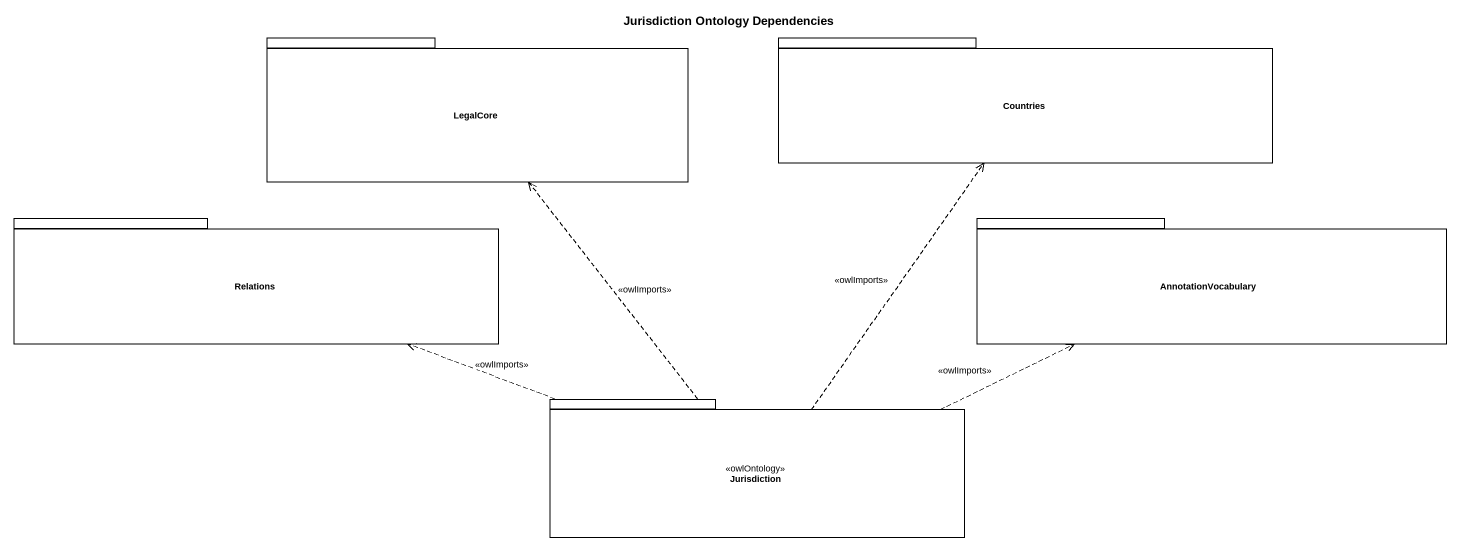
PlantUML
@startuml
title Jurisdiction Ontology Dependencies
package LegalCore {
}
package Countries {
}
package Relations {
}
package AnnotationVocabulary {
}
package Jurisdiction <<owlOntology>> {
}
Jurisdiction .up.> LegalCore : <<owlImports>>
Jurisdiction .up.> Countries : <<owlImports>>
Jurisdiction .left.> Relations : <<owlImports>>
Jurisdiction .right.> AnnotationVocabulary : <<owlImports>>
@enduml
